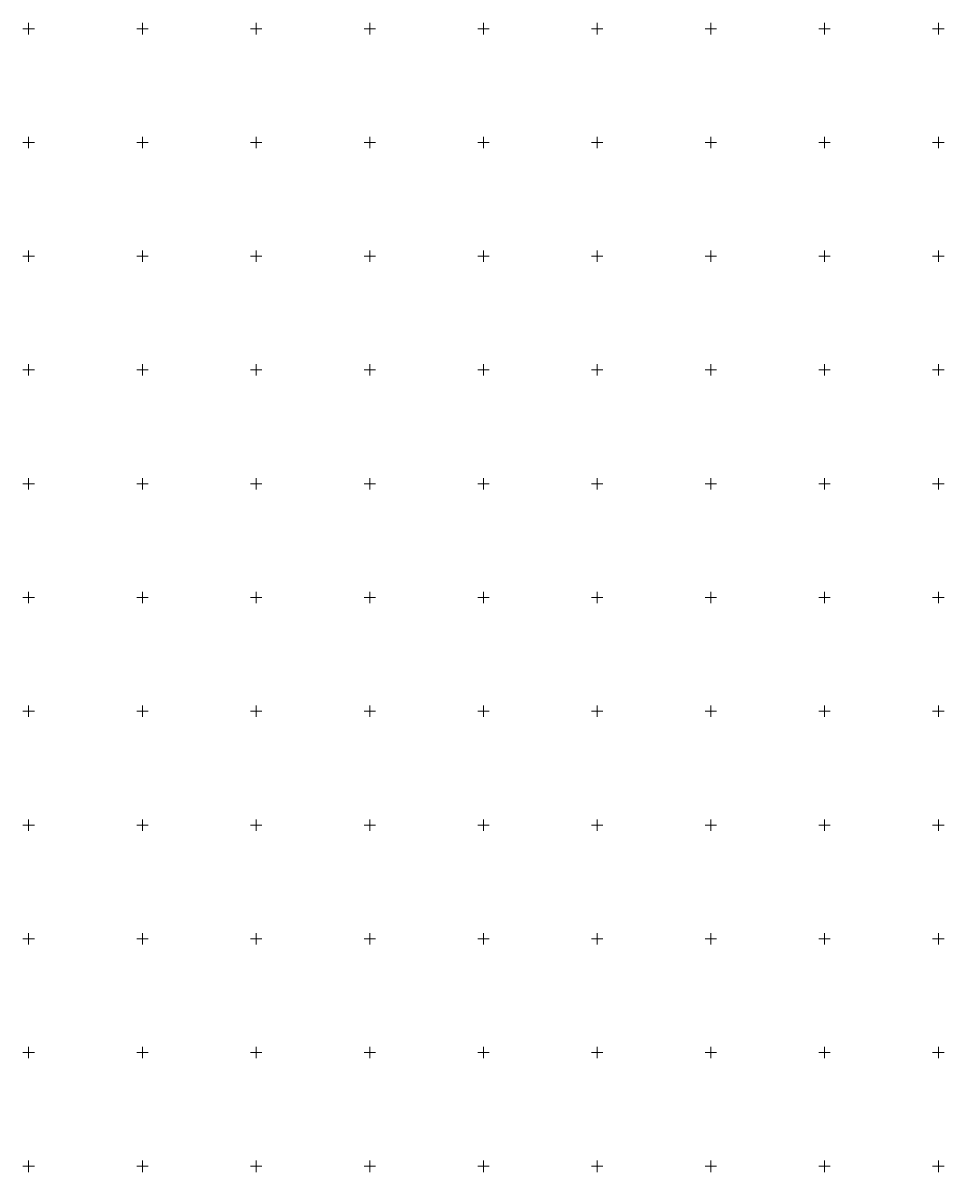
# Model space of a CAD drawing. Header units: metres. Extents: x 7536658 to 7539479, y 5878998 to 5880901.
# Drawn here: x 7536798 to 7537202, y 5879748 to 5880252 of the extents above; entities that cross this region are included whole.
import ezdxf

# ---------------------------------------------------------------- set-up
doc = ezdxf.new("R2010")
doc.units = ezdxf.units.M
doc.linetypes.add('1', pattern=[0])
doc.layers.add('Podzial_sekcyjny_krzyze', color=7, linetype='1', lineweight=18)

msp = doc.modelspace()

# ---------------------------------------------------------------- linework, layer by layer
at = {"layer": 'Podzial_sekcyjny_krzyze'}
for p, q in [((7536800, 5880247.5), (7536800, 5880252.5)), ((7536850, 5880247.5), (7536850, 5880252.5)), ((7536900, 5880247.5), (7536900, 5880252.5)), ((7536950, 5880247.5), (7536950, 5880252.5)), ((7537000, 5880247.5), (7537000, 5880252.5)), ((7537050, 5880247.5), (7537050, 5880252.5)), ((7537100, 5880247.5), (7537100, 5880252.5)), ((7537150, 5880247.5), (7537150, 5880252.5)), ((7537200, 5880247.5), (7537200, 5880252.5)), ((7536797.5, 5880250), (7536802.5, 5880250)), ((7536847.5, 5880250), (7536852.5, 5880250)), ((7536897.5, 5880250), (7536902.5, 5880250)), ((7536947.5, 5880250), (7536952.5, 5880250)), ((7536997.5, 5880250), (7537002.5, 5880250)), ((7537047.5, 5880250), (7537052.5, 5880250)), ((7537097.5, 5880250), (7537102.5, 5880250)), ((7537147.5, 5880250), (7537152.5, 5880250)), ((7537197.5, 5880250), (7537202.5, 5880250)), ((7536797.5, 5880200), (7536802.5, 5880200)), ((7536800, 5880197.5), (7536800, 5880202.5)), ((7536847.5, 5880200), (7536852.5, 5880200)), ((7536850, 5880197.5), (7536850, 5880202.5)), ((7536897.5, 5880200), (7536902.5, 5880200)), ((7536900, 5880197.5), (7536900, 5880202.5)), ((7536947.5, 5880200), (7536952.5, 5880200)), ((7536950, 5880197.5), (7536950, 5880202.5)), ((7536997.5, 5880200), (7537002.5, 5880200)), ((7537000, 5880197.5), (7537000, 5880202.5)), ((7537047.5, 5880200), (7537052.5, 5880200)), ((7537050, 5880197.5), (7537050, 5880202.5)), ((7537097.5, 5880200), (7537102.5, 5880200)), ((7537100, 5880197.5), (7537100, 5880202.5)), ((7537147.5, 5880200), (7537152.5, 5880200)), ((7537150, 5880197.5), (7537150, 5880202.5)), ((7537197.5, 5880200), (7537202.5, 5880200)), ((7537200, 5880197.5), (7537200, 5880202.5)), ((7536797.5, 5880150), (7536802.5, 5880150)), ((7536800, 5880147.5), (7536800, 5880152.5)), ((7536847.5, 5880150), (7536852.5, 5880150)), ((7536850, 5880147.5), (7536850, 5880152.5)), ((7536897.5, 5880150), (7536902.5, 5880150)), ((7536900, 5880147.5), (7536900, 5880152.5)), ((7536947.5, 5880150), (7536952.5, 5880150)), ((7536950, 5880147.5), (7536950, 5880152.5)), ((7536997.5, 5880150), (7537002.5, 5880150)), ((7537000, 5880147.5), (7537000, 5880152.5)), ((7537047.5, 5880150), (7537052.5, 5880150)), ((7537050, 5880147.5), (7537050, 5880152.5)), ((7537097.5, 5880150), (7537102.5, 5880150)), ((7537100, 5880147.5), (7537100, 5880152.5)), ((7537147.5, 5880150), (7537152.5, 5880150)), ((7537150, 5880147.5), (7537150, 5880152.5)), ((7537197.5, 5880150), (7537202.5, 5880150)), ((7537200, 5880147.5), (7537200, 5880152.5)), ((7536797.5, 5880100), (7536802.5, 5880100)), ((7536800, 5880097.5), (7536800, 5880102.5)), ((7536847.5, 5880100), (7536852.5, 5880100)), ((7536850, 5880097.5), (7536850, 5880102.5)), ((7536897.5, 5880100), (7536902.5, 5880100)), ((7536900, 5880097.5), (7536900, 5880102.5)), ((7536947.5, 5880100), (7536952.5, 5880100)), ((7536950, 5880097.5), (7536950, 5880102.5)), ((7536997.5, 5880100), (7537002.5, 5880100)), ((7537000, 5880097.5), (7537000, 5880102.5)), ((7537047.5, 5880100), (7537052.5, 5880100)), ((7537050, 5880097.5), (7537050, 5880102.5)), ((7537097.5, 5880100), (7537102.5, 5880100)), ((7537100, 5880097.5), (7537100, 5880102.5)), ((7537147.5, 5880100), (7537152.5, 5880100)), ((7537150, 5880097.5), (7537150, 5880102.5)), ((7537197.5, 5880100), (7537202.5, 5880100)), ((7537200, 5880097.5), (7537200, 5880102.5)), ((7536797.5, 5880050), (7536802.5, 5880050)), ((7536800, 5880047.5), (7536800, 5880052.5)), ((7536847.5, 5880050), (7536852.5, 5880050)), ((7536850, 5880047.5), (7536850, 5880052.5)), ((7536897.5, 5880050), (7536902.5, 5880050)), ((7536900, 5880047.5), (7536900, 5880052.5)), ((7536947.5, 5880050), (7536952.5, 5880050)), ((7536950, 5880047.5), (7536950, 5880052.5)), ((7536997.5, 5880050), (7537002.5, 5880050)), ((7537000, 5880047.5), (7537000, 5880052.5)), ((7537047.5, 5880050), (7537052.5, 5880050)), ((7537050, 5880047.5), (7537050, 5880052.5)), ((7537097.5, 5880050), (7537102.5, 5880050)), ((7537100, 5880047.5), (7537100, 5880052.5)), ((7537147.5, 5880050), (7537152.5, 5880050)), ((7537150, 5880047.5), (7537150, 5880052.5)), ((7537197.5, 5880050), (7537202.5, 5880050)), ((7537200, 5880047.5), (7537200, 5880052.5)), ((7536797.5, 5880000), (7536802.5, 5880000)), ((7536800, 5879997.5), (7536800, 5880002.5)), ((7536847.5, 5880000), (7536852.5, 5880000)), ((7536850, 5879997.5), (7536850, 5880002.5)), ((7536897.5, 5880000), (7536902.5, 5880000)), ((7536900, 5879997.5), (7536900, 5880002.5)), ((7536947.5, 5880000), (7536952.5, 5880000)), ((7536950, 5879997.5), (7536950, 5880002.5)), ((7536997.5, 5880000), (7537002.5, 5880000)), ((7537000, 5879997.5), (7537000, 5880002.5)), ((7537047.5, 5880000), (7537052.5, 5880000)), ((7537050, 5879997.5), (7537050, 5880002.5)), ((7537097.5, 5880000), (7537102.5, 5880000)), ((7537100, 5879997.5), (7537100, 5880002.5)), ((7537147.5, 5880000), (7537152.5, 5880000)), ((7537150, 5879997.5), (7537150, 5880002.5)), ((7537197.5, 5880000), (7537202.5, 5880000)), ((7537200, 5879997.5), (7537200, 5880002.5)), ((7536800, 5879947.5), (7536800, 5879952.5)), ((7536850, 5879947.5), (7536850, 5879952.5)), ((7536900, 5879947.5), (7536900, 5879952.5)), ((7536950, 5879947.5), (7536950, 5879952.5)), ((7537000, 5879947.5), (7537000, 5879952.5)), ((7537050, 5879947.5), (7537050, 5879952.5)), ((7537100, 5879947.5), (7537100, 5879952.5)), ((7537150, 5879947.5), (7537150, 5879952.5)), ((7537200, 5879947.5), (7537200, 5879952.5)), ((7536797.5, 5879950), (7536802.5, 5879950)), ((7536847.5, 5879950), (7536852.5, 5879950)), ((7536897.5, 5879950), (7536902.5, 5879950)), ((7536947.5, 5879950), (7536952.5, 5879950)), ((7536997.5, 5879950), (7537002.5, 5879950)), ((7537047.5, 5879950), (7537052.5, 5879950)), ((7537097.5, 5879950), (7537102.5, 5879950)), ((7537147.5, 5879950), (7537152.5, 5879950)), ((7537197.5, 5879950), (7537202.5, 5879950)), ((7536800, 5879897.5), (7536800, 5879902.5)), ((7536850, 5879897.5), (7536850, 5879902.5)), ((7536900, 5879897.5), (7536900, 5879902.5)), ((7536950, 5879897.5), (7536950, 5879902.5)), ((7537000, 5879897.5), (7537000, 5879902.5)), ((7537050, 5879897.5), (7537050, 5879902.5)), ((7537100, 5879897.5), (7537100, 5879902.5)), ((7537150, 5879897.5), (7537150, 5879902.5)), ((7537200, 5879897.5), (7537200, 5879902.5)), ((7536797.5, 5879900), (7536802.5, 5879900)), ((7536847.5, 5879900), (7536852.5, 5879900)), ((7536897.5, 5879900), (7536902.5, 5879900)), ((7536947.5, 5879900), (7536952.5, 5879900)), ((7536997.5, 5879900), (7537002.5, 5879900)), ((7537047.5, 5879900), (7537052.5, 5879900)), ((7537097.5, 5879900), (7537102.5, 5879900)), ((7537147.5, 5879900), (7537152.5, 5879900)), ((7537197.5, 5879900), (7537202.5, 5879900)), ((7536800, 5879847.5), (7536800, 5879852.5)), ((7536850, 5879847.5), (7536850, 5879852.5)), ((7536900, 5879847.5), (7536900, 5879852.5)), ((7536950, 5879847.5), (7536950, 5879852.5)), ((7537000, 5879847.5), (7537000, 5879852.5)), ((7537050, 5879847.5), (7537050, 5879852.5)), ((7537100, 5879847.5), (7537100, 5879852.5)), ((7537150, 5879847.5), (7537150, 5879852.5)), ((7537200, 5879847.5), (7537200, 5879852.5)), ((7536797.5, 5879850), (7536802.5, 5879850)), ((7536847.5, 5879850), (7536852.5, 5879850)), ((7536897.5, 5879850), (7536902.5, 5879850)), ((7536947.5, 5879850), (7536952.5, 5879850)), ((7536997.5, 5879850), (7537002.5, 5879850)), ((7537047.5, 5879850), (7537052.5, 5879850)), ((7537097.5, 5879850), (7537102.5, 5879850)), ((7537147.5, 5879850), (7537152.5, 5879850)), ((7537197.5, 5879850), (7537202.5, 5879850)), ((7536800, 5879797.5), (7536800, 5879802.5)), ((7536850, 5879797.5), (7536850, 5879802.5)), ((7536900, 5879797.5), (7536900, 5879802.5)), ((7536950, 5879797.5), (7536950, 5879802.5)), ((7537000, 5879797.5), (7537000, 5879802.5)), ((7537050, 5879797.5), (7537050, 5879802.5)), ((7537100, 5879797.5), (7537100, 5879802.5)), ((7537150, 5879797.5), (7537150, 5879802.5)), ((7537200, 5879797.5), (7537200, 5879802.5)), ((7536797.5, 5879800), (7536802.5, 5879800)), ((7536847.5, 5879800), (7536852.5, 5879800)), ((7536897.5, 5879800), (7536902.5, 5879800)), ((7536947.5, 5879800), (7536952.5, 5879800)), ((7536997.5, 5879800), (7537002.5, 5879800)), ((7537047.5, 5879800), (7537052.5, 5879800)), ((7537097.5, 5879800), (7537102.5, 5879800)), ((7537147.5, 5879800), (7537152.5, 5879800)), ((7537197.5, 5879800), (7537202.5, 5879800)), ((7536800, 5879747.5), (7536800, 5879752.5)), ((7536850, 5879747.5), (7536850, 5879752.5)), ((7536900, 5879747.5), (7536900, 5879752.5)), ((7536950, 5879747.5), (7536950, 5879752.5)), ((7537000, 5879747.5), (7537000, 5879752.5)), ((7537050, 5879747.5), (7537050, 5879752.5)), ((7537100, 5879747.5), (7537100, 5879752.5)), ((7537150, 5879747.5), (7537150, 5879752.5)), ((7537200, 5879747.5), (7537200, 5879752.5)), ((7536797.5, 5879750), (7536802.5, 5879750)), ((7536847.5, 5879750), (7536852.5, 5879750)), ((7536897.5, 5879750), (7536902.5, 5879750)), ((7536947.5, 5879750), (7536952.5, 5879750)), ((7536997.5, 5879750), (7537002.5, 5879750)), ((7537047.5, 5879750), (7537052.5, 5879750)), ((7537097.5, 5879750), (7537102.5, 5879750)), ((7537147.5, 5879750), (7537152.5, 5879750)), ((7537197.5, 5879750), (7537202.5, 5879750))]:
    msp.add_line(p, q, dxfattribs=at)

doc.saveas('drawing.dxf')
